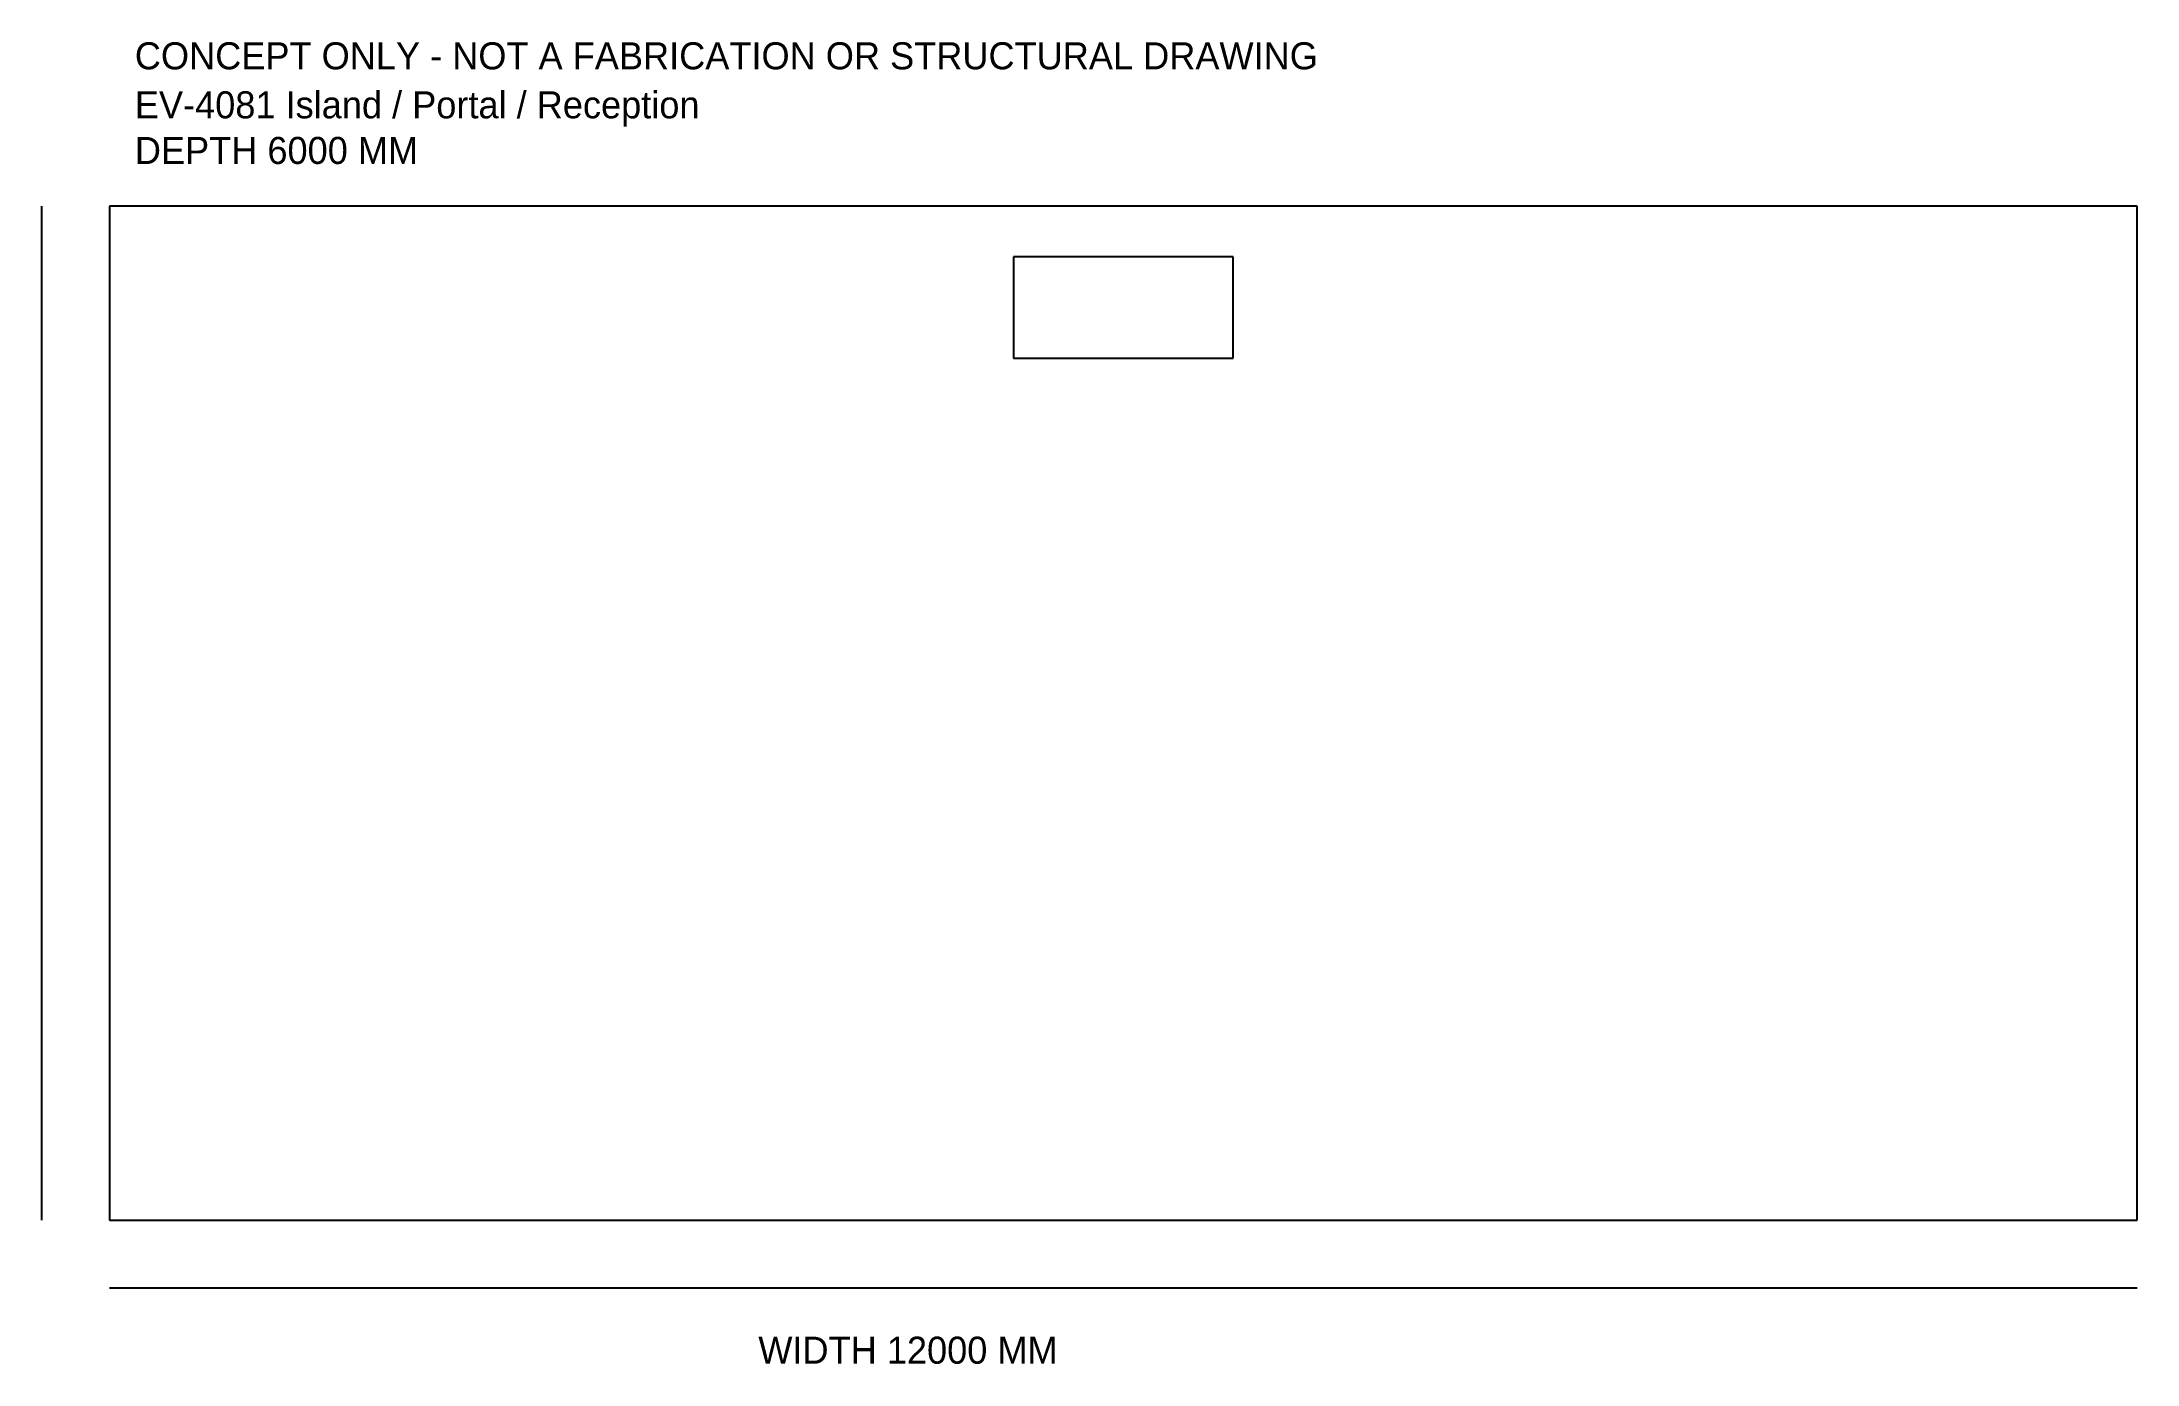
# Model space of a CAD drawing. Header units: millimetres. Extents: x -400 to 12000, y -852 to 6972.
import ezdxf

# ---------------------------------------------------------------- set-up
doc = ezdxf.new("R2010")
doc.units = ezdxf.units.MM

msp = doc.modelspace()

# ---------------------------------------------------------------- linework, layer by layer
at = {"layer": 'DIMENSIONS'}
for p, q in [((-400, 0), (-400, 6000)), ((0, -400), (12000, -400))]:
    msp.add_line(p, q, dxfattribs=at)
at = {"layer": 'FOOTPRINT'}
for p, q in [((12000, 6000), (0, 6000)), ((0, 6000), (0, 0)), ((12000, 0), (12000, 6000)), ((0, 0), (12000, 0))]:
    msp.add_line(p, q, dxfattribs=at)
at = {"layer": 'FURNITURE'}
for p, q in [((6650, 5700), (5350, 5700)), ((5350, 5700), (5350, 5100)), ((6650, 5100), (6650, 5700)), ((5350, 5100), (6650, 5100))]:
    msp.add_line(p, q, dxfattribs=at)

# ---------------------------------------------------------------- texts
at = {"layer": 'LABELS'}
for s, p in [('CONCEPT ONLY - NOT A FABRICATION OR STRUCTURAL DRAWING', (150, 6810)), ('EV-4081 Island / Portal / Reception', (150, 6520)), ('DEPTH 6000 MM', (150, 6250)), ('WIDTH 12000 MM', (3840, -850))]:
    msp.add_text(s, height=160, dxfattribs=at).set_placement(p)

doc.saveas('drawing.dxf')
